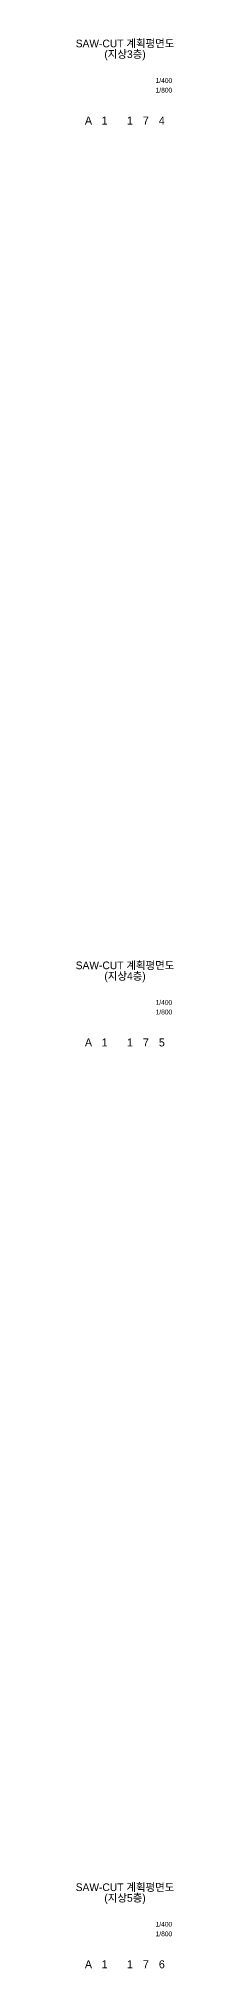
# Model space of a CAD drawing. Header units: millimetres. Extents: x -869187 to 1405794, y -1345622 to 197746.
# Drawn here: x 295347 to 319839, y -1144557 to -662245 of the extents above; entities that cross this region are included whole.
import ezdxf
from ezdxf.enums import TextEntityAlignment as Align

# ---------------------------------------------------------------- set-up
doc = ezdxf.new("R2010")
doc.units = ezdxf.units.MM
doc.header["$LTSCALE"] = 1000
doc.header["$MEASUREMENT"] = 0
doc.layers.add('TEXT-TITLE', color=6, linetype='CONTINUOUS')
doc.layers.add('TEXT-기입', color=6, linetype='CONTINUOUS')
doc.styles.add('CGS', font='cgse', dxfattribs={"bigfont": 'cgs'})
doc.styles.add('나눔바른고딕', font='')
doc.styles.get('나눔바른고딕').set_extended_font_data('나눔바른고딕')

msp = doc.modelspace()

# ---------------------------------------------------------------- texts
at = {"layer": 'TEXT-TITLE', "style": '나눔바른고딕'}
for s, p in [('SAW-CUT 계획평면도', (307600, -663466.7)), ('(지상3층)', (307600, -666133.3)), ('SAW-CUT 계획평면도', (307600, -893866.7)), ('(지상4층)', (307600, -896533.3)), ('SAW-CUT 계획평면도', (307600, -1124266.7)), ('(지상5층)', (307600, -1126933.3))]:
    msp.add_text(s, height=1920, dxfattribs=at).set_placement(p, align=Align.MIDDLE_CENTER)
at = {"layer": 'TEXT-기입', "style": '나눔바른고딕'}
for s, p in [('1/400', (315281.5, -673688.5)), ('1/800', (315281.5, -676088.5)), ('1/400', (315281.5, -904088.5)), ('1/800', (315281.5, -906488.5)), ('1/400', (315281.5, -1134488.5)), ('1/800', (315281.5, -1136888.5))]:
    msp.add_text(s, height=1200, dxfattribs=at).set_placement(p, align=Align.BOTTOM_LEFT)
at = {"layer": 'TEXT-기입', "style": 'CGS'}
for s, p in [('A', (298431.1, -682728.5)), ('1', (302481.3, -682728.5)), ('1', (308831.1, -682728.5)), ('7', (312831.1, -682728.5)), ('4', (316831.1, -682728.5)), ('A', (298431.1, -913128.5)), ('1', (302481.3, -913128.5)), ('1', (308831.1, -913128.5)), ('7', (312831.1, -913128.5)), ('5', (316831.1, -913128.5)), ('A', (298431.1, -1143528.5)), ('1', (302481.3, -1143528.5)), ('1', (308831.1, -1143528.5)), ('7', (312831.1, -1143528.5)), ('6', (316831.1, -1143528.5))]:
    msp.add_text(s, height=2000, dxfattribs=at).set_placement(p, align=Align.MIDDLE_CENTER)

doc.saveas('drawing.dxf')
